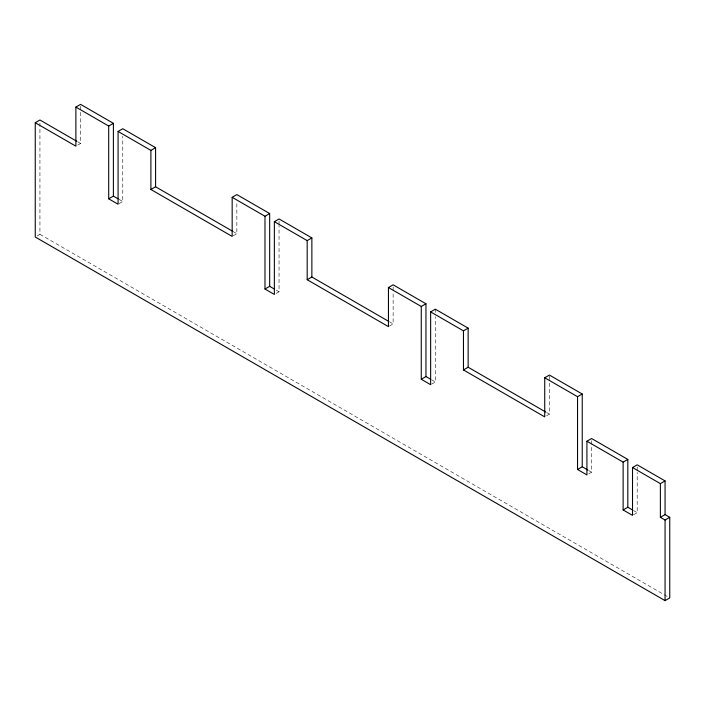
<?xml version="1.0" encoding="UTF-8"?>
<svg xmlns="http://www.w3.org/2000/svg" width="705" height="705" viewBox="0 0 705 705"><rect width="100%" height="100%" fill="white"/><g stroke="black" fill="none" stroke-linecap="round" stroke-linejoin="round"><path stroke-width="0.53" stroke-dasharray="3.52 2.64" d="M37.127 235.928L39.938 234.307L39.938 127.702M39.938 126.609L39.938 122.212M77.761 145.098L80.573 143.468L80.573 105.459M119.013 203.683L122.767 201.515L122.767 136.338M233.099 235.867L236.854 233.699L236.854 202.203M276.237 293.368L279.048 291.747L279.048 225.477M389.38 326.089L393.134 323.93L393.134 292.434M431.583 384.137L435.329 381.978L435.329 316.792M546.604 415.783L549.415 414.152L549.415 382.656M588.798 473.83L591.61 472.2L591.61 446.124M633.442 514.817L637.197 512.658L637.197 472.438M77.735 141.837L80.573 143.468M233.073 231.513L236.854 233.699M389.354 321.744L393.134 323.93M546.578 412.522L549.415 414.152M119.013 199.356L122.767 201.515M276.237 290.125L279.048 291.747M431.583 379.81L435.329 381.978M588.798 470.579L591.61 472.2M633.442 510.49L637.197 512.658M39.938 234.307L669.75 597.919M637.197 467.01L637.197 471.354M591.61 440.695L591.61 445.04M549.415 376.144L549.415 381.572M435.329 309.187L435.329 312.447M393.134 286.997L393.134 291.341M279.048 221.132L279.048 224.393"/><path stroke-width="1.06" d="M35.25 122.723L35.25 237.012L665.062 600.625L669.75 597.919L669.75 517.32L665.062 514.606L660.374 517.32L660.374 483.63L632.508 467.538L632.508 515.364L623.132 509.953L623.132 462.127L586.921 441.224L586.921 474.914L577.545 469.495L577.545 396.712L544.727 377.765L544.727 416.867L463.458 369.94L463.458 330.848L430.64 311.901L430.64 384.683L421.264 379.272L421.264 306.481L388.446 287.534L388.446 326.635L307.177 279.718L307.177 240.617L274.36 221.67L274.36 294.452L264.983 289.041L264.983 216.259L232.165 197.303L232.165 236.404L150.896 189.486L150.896 150.385L118.079 131.438L118.079 204.23L108.702 198.81L108.702 126.028L75.884 107.081L75.884 146.182L35.25 122.723L39.938 120.009L76.792 141.291M75.884 107.081L80.573 104.375L113.39 123.322L113.39 196.105L108.702 198.81M108.702 126.028L113.39 123.322M118.079 131.438L122.767 128.733L155.585 147.68L155.585 186.781L232.13 230.976M150.896 150.385L155.585 147.68M150.896 189.486L155.585 186.781M232.165 197.303L236.854 194.598L269.671 213.544L269.671 286.336L264.983 289.041M264.983 216.259L269.671 213.544M274.36 221.67L279.048 218.964L311.866 237.911L311.866 277.012L388.411 321.198M307.177 240.617L311.866 237.911M307.177 279.718L311.866 277.012M388.446 287.534L393.134 284.829L425.952 303.776L425.952 376.558L421.264 379.272M421.264 306.481L425.952 303.776M430.64 311.901L435.329 309.187L468.146 328.142L468.146 367.235L545.635 411.976M463.458 330.848L468.146 328.142M463.458 369.94L468.146 367.235M544.727 377.765L549.415 375.06L582.233 394.007L582.233 466.789L587.864 470.041M577.545 396.712L582.233 394.007M586.921 441.224L591.61 438.519L627.82 459.422L627.82 507.239L632.508 509.953M577.545 469.495L582.233 466.789M623.132 462.127L627.82 459.422M632.508 467.538L637.197 464.833L665.062 480.925L665.062 514.606M660.374 483.63L665.062 480.925M623.132 509.953L627.82 507.239M660.374 517.32L665.062 520.026L669.75 517.32M113.39 196.105L118.079 198.81M269.671 286.336L274.36 289.041M425.952 376.558L430.64 379.272M665.062 520.026L665.062 600.625"/></g></svg>
